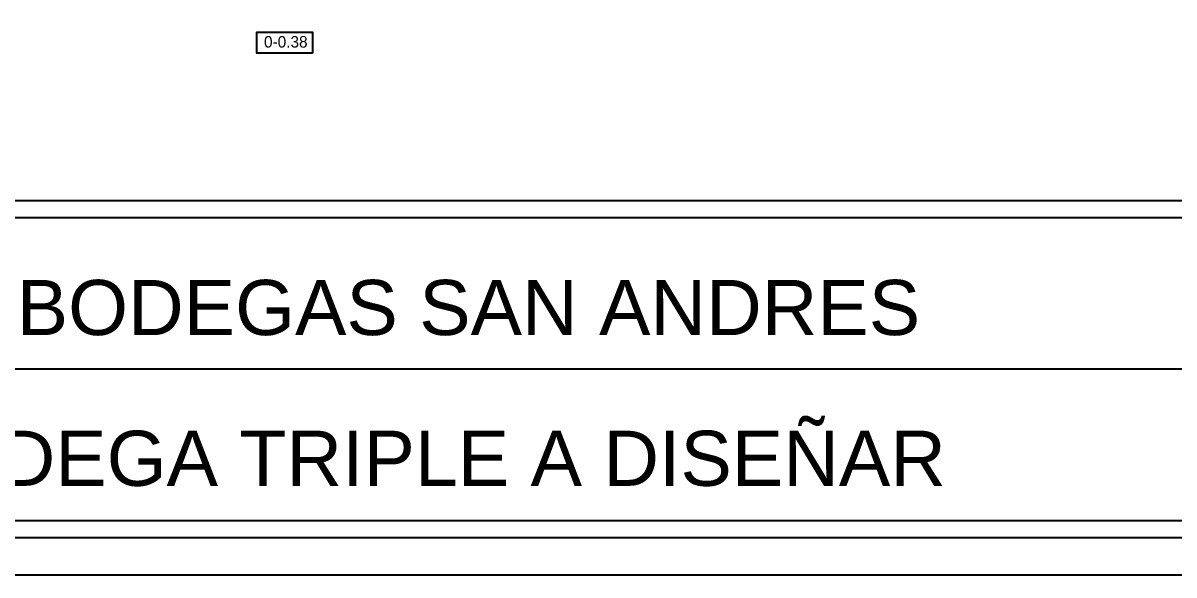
# Model space of a CAD drawing. Header units: inches. Extents: x 13 to 185, y 7 to 119.
# Drawn here: x 127.39 to 153.02, y 7.15 to 19.45 of the extents above; entities that cross this region are included whole.
import ezdxf

# ---------------------------------------------------------------- set-up
doc = ezdxf.new("R2010")
doc.units = ezdxf.units.IN
doc.header["$MEASUREMENT"] = 0
doc.layers.add('ARQ TEXT', color=2, linetype='Continuous')
doc.styles.add('ARQ', font='GOTHIC.TTF')
doc.styles.add('ARQ2', font='swissek.ttf')

msp = doc.modelspace()

# ---------------------------------------------------------------- linework, layer by layer
msp.add_line((158.40584, 11.7321), (123.15584, 11.7321))
for points in [[(12.95513, 7.14569), (184.95513, 7.14569), (184.95513, 119.14569), (12.95513, 119.14569)], [(123.15584, 15.1071), (123.15584, 8.3571), (158.40584, 8.3571), (158.40584, 15.1071)]]:
    msp.add_lwpolyline(points, close=True)
at = {"color": 7}
msp.add_lwpolyline([(122.78084, 7.9821), (183.71508, 7.9821), (183.71508, 15.4821), (122.78084, 15.4821)], close=True, dxfattribs=at)
at = {"layer": 'ARQ TEXT', "color": 7}
msp.add_lwpolyline([(133.83197, 18.77394), (132.59185, 18.77394), (132.59185, 19.24436), (133.83197, 19.24436)], close=True, dxfattribs=at)

# ---------------------------------------------------------------- texts
for s, height, style, p in [('0-0.38', 0.255966, 'ARQ', (132.75284, 18.89942)), ('OFIBODEGAS SAN ANDRES', 1.2286386, 'ARQ2', (124.38498, 12.49249)), ('BODEGA TRIPLE A DISEÑAR', 1.2286386, 'ARQ2', (124.38498, 9.13212))]:
    msp.add_text(s, height=height, dxfattribs=dict(at, style=style)).set_placement(p)

doc.saveas('drawing.dxf')
